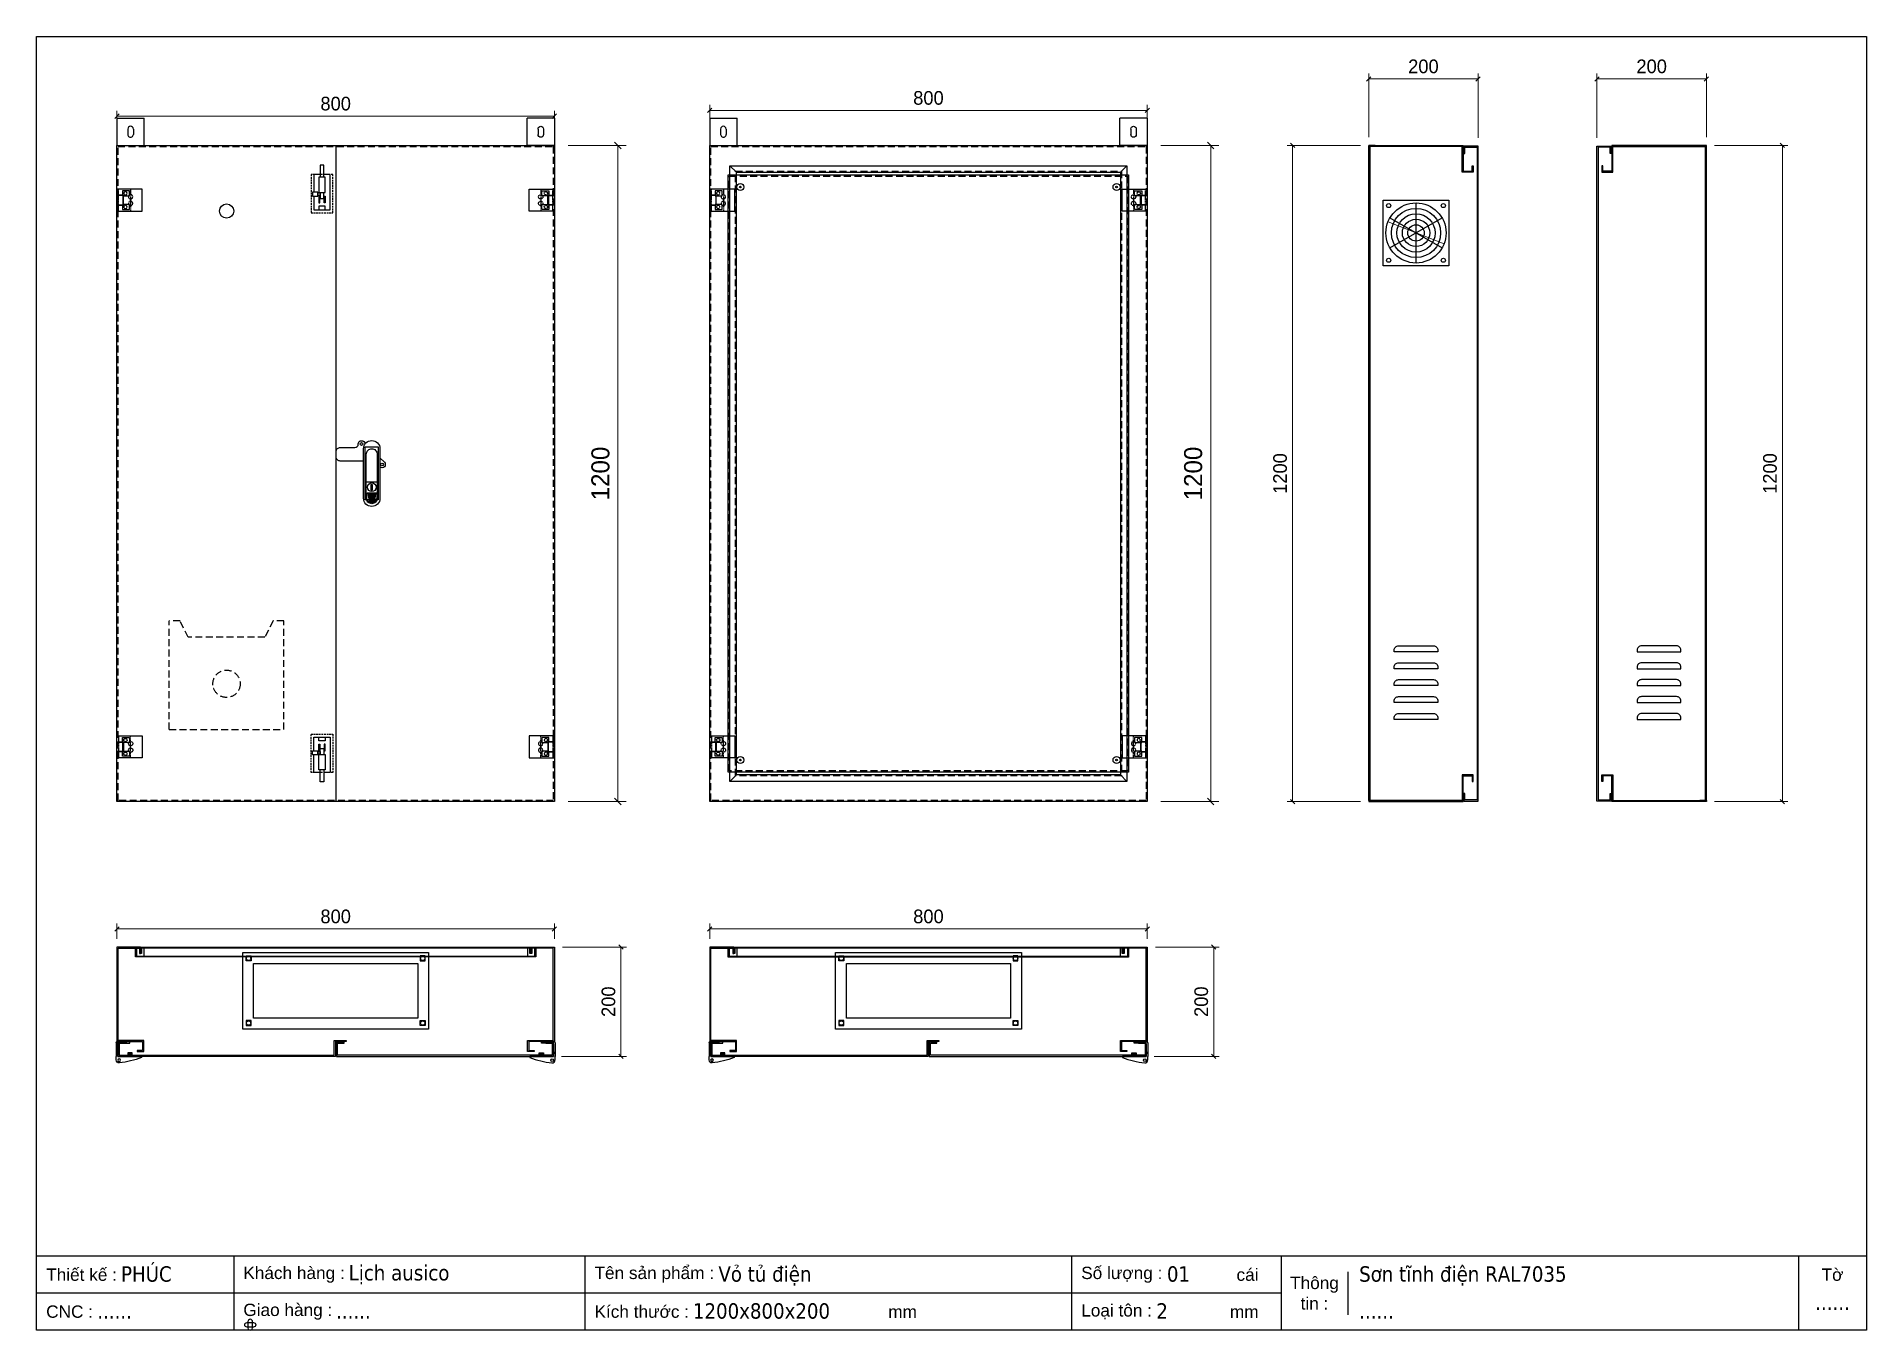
# Model space of a CAD drawing. Header units: millimetres. Extents: x 0 to 3346, y 0 to 2366.
import ezdxf
from ezdxf.enums import TextEntityAlignment as Align

# ---------------------------------------------------------------- set-up
doc = ezdxf.new("R2010")
doc.units = ezdxf.units.MM
doc.linetypes.add('HIDDEN2', pattern=[4.7625, 3.175, -1.5875])
doc.linetypes.add('HIDDENX2', pattern=[19.05, 12.7, -6.35])
doc.layers.add('CNC', color=7, linetype='Continuous')
doc.layers.add('DIM', color=253, linetype='Continuous')
doc.layers.add('Dimensions', color=7, linetype='Continuous', lineweight=20)
doc.styles.add('Arial', font='arial.ttf')
doc.styles.add('Tahoma (Input Text)', font='tahoma.ttf')
doc.dimstyles.new('Dim-25', dxfattribs={"dimtxt": 25, "dimasz": 8, "dimexe": 10, "dimexo": 15, "dimgap": 10, "dimtad": 1, "dimdec": 0, "dimtxsty": 'Standard', "dimblk": 'OBLIQUE', "dimcen": 10, "dimclrd": 5, "dimclre": 5, "dimclrt": 3, "dimazin": 3, "dimtfac": 1, "dimtdec": 0, "dimtmove": 0, "dimatfit": 3, "dimldrblk": 'OBLIQUE', "dimlwd": 9, "dimlwe": 9})
doc.dimstyles.new('Dim-33', dxfattribs={"dimtxt": 33, "dimasz": 12, "dimexe": 15, "dimexo": 25, "dimgap": 15, "dimtad": 1, "dimdec": 0, "dimtxsty": 'Standard', "dimblk": 'OBLIQUE', "dimcen": 10, "dimclrd": 5, "dimclre": 5, "dimclrt": 3, "dimazin": 3, "dimtfac": 1, "dimtdec": 0, "dimtmove": 0, "dimatfit": 3, "dimldrblk": 'OPEN30', "dimlwd": 9, "dimlwe": 9})

# ---------------------------------------------------------------- blocks, each defined once
blk = doc.blocks.new('HL044-1.3-C')
at = {"color": 1, "linetype": 'HIDDEN2', "ltscale": 0.5}
for p, q in [((-25, 40), (-25, 0)), ((-3, 0), (-3, 40))]:
    blk.add_line(p, q, dxfattribs=at)
at = {"color": 1}
for p, q in [((-12, 29), (0, 29)), ((-12, 11), (-12, 29)), ((0, 11), (-12, 11)), ((-11, 28.5), (0, 28.5)), ((-11, 28.5), (-11, 11.5)), ((0, 11.5), (-11, 11.5))]:
    blk.add_line(p, q, dxfattribs=at)
blk.add_lwpolyline([(-46, 40), (0, 40), (0, 0), (-46, 0)], close=True, dxfattribs=at)
at = {"color": 1, "linetype": 'HIDDEN2', "ltscale": 0.5}
for centre, radius in [((-15.5, 32.5), 3), ((-25, 26), 4), ((-25, 14), 4), ((-15.5, 7.5), 3)]:
    blk.add_circle(centre, radius, dxfattribs=at)
blk = doc.blocks.new('*D1')
at = {"color": 0, "linetype": 'ByBlock', "lineweight": -2}
for p, q in [((2153, 2160.8), (2141, 2172.8)), ((2141, 972.8), (2153, 960.8))]:
    blk.add_line(p, q, dxfattribs=at)
at = {"layer": 'Defpoints', "color": 0, "transparency": 16777216}
for p in [(2030.9, 2166.8), (2030.9, 966.8), (2147, 966.8)]:
    blk.add_point(p, dxfattribs=at)
at = {"layer": 'DIM', "color": 5, "lineweight": 9, "transparency": 16777216}
for p, q in [((2055.9, 2166.8), (2162, 2166.8)), ((2147, 2166.8), (2147, 966.8)), ((2055.9, 966.8), (2162, 966.8))]:
    blk.add_line(p, q, dxfattribs=at)
at = {"layer": 'DIM', "color": 3, "transparency": 16777216, "insert": (2115.1, 1566.8), "char_height": 33, "attachment_point": 5, "rotation": 90}
blk.add_mtext('1200', dxfattribs=at)
blk = doc.blocks.new('_Oblique')
at = {"color": 0, "linetype": 'ByBlock', "lineweight": -2}
blk.add_line((-0.5, -0.5), (0.5, 0.5), dxfattribs=at)
blk = doc.blocks.new('_Open30')
at = {"color": 0, "linetype": 'ByBlock', "lineweight": -2}
for p, q in [((-1, 0.27), (0, 0)), ((0, 0), (-1, -0.27)), ((0, 0), (-1, 0))]:
    blk.add_line(p, q, dxfattribs=at)
blk = doc.blocks.new('*D2')
at = {"color": 0, "linetype": 'ByBlock', "lineweight": -2}
for p, q in [((1069, 2160.8), (1057, 2172.8)), ((1057, 972.8), (1069, 960.8))]:
    blk.add_line(p, q, dxfattribs=at)
at = {"layer": 'Defpoints', "color": 0, "transparency": 16777216}
for p in [(946.9, 2166.8), (946.9, 966.8), (1063, 966.8)]:
    blk.add_point(p, dxfattribs=at)
at = {"layer": 'DIM', "color": 5, "lineweight": 9, "transparency": 16777216}
for p, q in [((971.9, 2166.8), (1078, 2166.8)), ((1063, 2166.8), (1063, 966.8)), ((971.9, 966.8), (1078, 966.8))]:
    blk.add_line(p, q, dxfattribs=at)
at = {"layer": 'DIM', "color": 3, "transparency": 16777216, "insert": (1031.2, 1566.8), "char_height": 33, "attachment_point": 5, "rotation": 90}
blk.add_mtext('1200', dxfattribs=at)
blk = doc.blocks.new('AB301-2-1')
at = {"linetype": 'Continuous'}
h = blk.add_hatch(dxfattribs=at)
h.set_pattern_fill('ACAD_ISO09W100', color=1, scale=0.2)
h.set_pattern_definition([(0, (-368.0181, 398.3814), (0, 1), [4.8, -0.6, 1.2, -0.6, 1.2, -0.6])])
h.paths.add_polyline_path([(-4.1, -88.5, 0.118404), (0, -89.5, 0.118404), (4.1, -88.5), (7, -72), (-7, -72)])
at = {"color": 1, "linetype": 'Continuous'}
for p, q in [((-10, -50.5), (10, -50.5)), ((-7, -72), (7, -72)), ((-7, -72), (-4.1, -88.5)), ((7, -72), (4.1, -88.5))]:
    blk.add_line(p, q, dxfattribs=at)
for points in [[(-15, -12.5), (-57.5, -12.5, -0.414214), (-65, -5), (-65, 5, -0.414214), (-57.5, 12.5), (-30.7, 12.5, 0.414214), (-24.7, 18.5), (-24.7, 18.7)], [(-24.7, 18.7, -0.198912), (-23, 23), (-23, 23, -0.414214), (-14.5, 23), (-11.3, 19.8)], [(15, -6.5), (23, -14.5, -0.414214), (23, -23), (23, -23, -0.381561), (15, -23.4, -0.381561)]]:
    blk.add_lwpolyline(points, format="xyb", dxfattribs=at)
for points in [[(0, 25), (0, 25, -0.414214), (15, 10), (15, -80.5, -0.414214), (0, -95.5), (0, -95.5, -0.414214), (-15, -80.5), (-15, 10, -0.414214)], [(0, 10, -0.414214), (10, 0), (10, -80.5, -0.414214), (0, -90.5, -0.414214), (-10, -80.5), (-10, 0, -0.414214)], [(9, -72.5), (9, -80.5, -0.414214), (0, -89.5, -0.414214), (-9, -80.5), (-9, -72.5, -0.414214), (-7, -70.5), (7, -70.5, -0.414214)]]:
    blk.add_lwpolyline(points, format="xyb", close=True, dxfattribs=at)
at = {"color": 2, "linetype": 'Continuous'}
blk.add_lwpolyline([(-12, 13.3), (12, 13.3), (12, -83.7), (-12, -83.7)], close=True, dxfattribs=at)
at = {"color": 1, "linetype": 'Continuous'}
blk.add_lwpolyline([(-1, -55.5), (1, -55.5), (1, -65.5), (-1, -65.5)], close=True, dxfattribs=at)
for centre, radius in [((-18.7, 18.7), 2.5), ((18.7, -18.7), 2.5), ((0, -60.5), 8)]:
    blk.add_circle(centre, radius, dxfattribs=at)
blk = doc.blocks.new('A$C18BE6784')
at = {"color": 7, "linetype": 'HIDDENX2'}
for p, q in [((0, 0), (0, 198.5)), ((20, 198.5), (0, 198.5)), ((35, 168.5), (20, 198.5)), ((175, 168.5), (35, 168.5)), ((190, 198.5), (175, 168.5)), ((210, 198.5), (190, 198.5)), ((210, 0), (210, 198.5)), ((0, 0), (210, 0))]:
    blk.add_line(p, q, dxfattribs=at)
blk.add_circle((105, 83.5), 25, dxfattribs=at)
blk = doc.blocks.new('khungtenAsean2')
at = {"color": 7}
for p, q in [((2970, -1980), (0, -1980)), ((320, -1980), (320, -2100)), ((890, -1980), (890, -2100)), ((1680, -1980), (1680, -2100)), ((2020, -1980), (2020, -2100)), ((2860, -1980), (2860, -2100)), ((2128.3, -2005), (2128.3, -2075)), ((2020, -2040), (0, -2040))]:
    blk.add_line(p, q, dxfattribs=at)
blk.add_lwpolyline([(0, 0), (2970, 0), (2970, -2100), (0, -2100)], close=True, dxfattribs=at)
at = {"color": 2, "char_height": 20, "style": 'Arial'}
for s, insert, width, attachment_point in [('  Thiết kế :', (0, -2010), 917.634, 4), ('  Khách hàng :', (320, -2010), 917.634, 4), ('  Tên sản phẩm :', (890, -2010), 917.634, 4), ('  Số lượng :', (1680, -2010), 917.634, 4), ('cái', (1947.6, -2010), 917.634, 4), ('Thông\\Ptin :', (2074.2, -2040), 108.311, 5), ('Tờ', (2915, -2010), 110, 5), ('  CNC :', (0, -2070), 917.634, 4), ('  Giao hàng :', (320, -2070), 917.634, 4), ('  Kích thước :', (890, -2070), 917.634, 4), ('mm', (1382.3, -2070), 917.634, 4), ('  Loại tôn :', (1680, -2070), 917.634, 4), ('mm', (1936.9, -2070), 917.634, 4)]:
    blk.add_mtext(s, dxfattribs=dict(at, insert=insert, width=width, attachment_point=attachment_point))
at = {"color": 1, "style": 'Tahoma (Input Text)', "flags": 8}
for tag, p in [('#01', (137.1, -2021.3)), ('#03', (506.6, -2019.3)), ('#05', (1106.6, -2021.3)), ('#07', (1834.7, -2021.3)), ('#09', (2146.7, -2021.3)), ('#02', (98.5, -2081.3)), ('#04', (486.1, -2081.3)), ('#06', (1065.3, -2081.3)), ('#08', (1817.4, -2081.3)), ('#10', (2146.7, -2081.3))]:
    blk.add_attdef(tag, p, '', height=25, dxfattribs=at)
blk.add_attdef('#11', text='', height=25, dxfattribs=at).set_placement((2915, -2067.3), align=Align.CENTER)
blk = doc.blocks.new('*D3')
at = {"color": 0, "linetype": 'ByBlock', "lineweight": -2}
for p, q in [((150.9, 2224.4), (142.9, 2216.4)), ((942.9, 2216.4), (950.9, 2224.4))]:
    blk.add_line(p, q, dxfattribs=at)
at = {"layer": 'Defpoints', "color": 0, "transparency": 16777216}
for p in [(946.9, 2220.4), (146.9, 2166.8), (946.9, 2166.8)]:
    blk.add_point(p, dxfattribs=at)
at = {"layer": 'DIM', "color": 5, "lineweight": 9, "transparency": 16777216}
for p, q in [((146.9, 2181.8), (146.9, 2230.4)), ((146.9, 2220.4), (946.9, 2220.4)), ((946.9, 2181.8), (946.9, 2230.4))]:
    blk.add_line(p, q, dxfattribs=at)
at = {"layer": 'DIM', "color": 3, "transparency": 16777216, "insert": (546.9, 2243.2), "char_height": 25, "attachment_point": 5}
blk.add_mtext('800', dxfattribs=at)
blk = doc.blocks.new('*D4')
at = {"color": 0, "linetype": 'ByBlock', "lineweight": -2}
for p, q in [((1234.9, 2234.9), (1226.9, 2226.9)), ((2026.9, 2226.9), (2034.9, 2234.9))]:
    blk.add_line(p, q, dxfattribs=at)
at = {"layer": 'Defpoints', "color": 0, "transparency": 16777216}
for p in [(2030.9, 2230.9), (1230.9, 2166.8), (2030.9, 2166.8)]:
    blk.add_point(p, dxfattribs=at)
at = {"layer": 'DIM', "color": 5, "lineweight": 9, "transparency": 16777216}
for p, q in [((1230.9, 2181.8), (1230.9, 2240.9)), ((1230.9, 2230.9), (2030.9, 2230.9)), ((2030.9, 2181.8), (2030.9, 2240.9))]:
    blk.add_line(p, q, dxfattribs=at)
at = {"layer": 'DIM', "color": 3, "transparency": 16777216, "insert": (1630.9, 2253.6), "char_height": 25, "attachment_point": 5}
blk.add_mtext('800', dxfattribs=at)
blk = doc.blocks.new('Chot canh')
at = {"color": 1}
for points in [[(11.5, 60), (11.5, 82), (18.5, 82), (18.5, 60)], [(30, 25.5), (30, 0), (0, 0), (0, 65), (11.5, 65)], [(18.5, 65), (30, 65), (30, 32.5)], [(18.5, 32), (18.5, 21), (11.5, 21), (11.5, 32)]]:
    blk.add_lwpolyline(points, dxfattribs=at)
for points in [[(9, 60), (21, 60), (21, 32), (9, 32)], [(11, 25), (9, 25), (9, 13), (11, 13)], [(9, 7), (21, 7), (21, 0), (9, 0)], [(18.5, 31.5), (22.5, 31.5), (22.5, 26.5), (18.5, 26.5)], [(19, 25), (21, 25), (21, 13), (19, 13)], [(22.5, 32.5), (32.5, 32.5), (32.5, 25.5), (22.5, 25.5)]]:
    blk.add_lwpolyline(points, close=True, dxfattribs=at)
blk = doc.blocks.new('HL044-1.3-B')
h = blk.add_hatch()
h.set_pattern_fill('ANSI31', color=1, scale=0.3, style=0)
h.set_pattern_definition([(45, (-80982.31925, -42991.2648), (-0.673519209, 0.673519209), [])])
h.paths.add_polyline_path([(-15.5, 27), (-15.5, 24), (-9.5, 24), (-9.5, 27)])
at = {"color": 1}
for p, q in [((0, 0), (-43, 0)), ((-43, 0), (-43, -2)), ((-25, 6.5), (-25, 0)), ((-25, 6.5), (-19, 5.9)), ((-25, 5.5), (-19, 4.9)), ((-25, 4.5), (-19, 3.9)), ((-25, 3.5), (-19, 2.9)), ((-25, 2.5), (-19, 1.9)), ((-25, 1.5), (-19, 0.9)), ((-25, 0.5), (-19.7, 0)), ((-22, 24), (-22, 27)), ((-22, 27), (1, 27)), ((-1, 24), (-22, 24)), ((-19, 6.5), (-19, 0)), ((-15.5, 24), (-15.5, 27)), ((-9.5, 24), (-9.5, 27)), ((0, 23), (0, 0)), ((0, 7.5), (3, 7.5)), ((0, 6), (3, 6)), ((3, 25), (3, 0)), ((3, -6.5), (3, 0))]:
    blk.add_line(p, q, dxfattribs=at)
blk.add_lwpolyline([(-26, 6.5), (-18, 6.5), (-18, 0), (-26, 0)], close=True, dxfattribs=at)
blk.add_circle((-2.3, -7), 2.55, dxfattribs=at)
for centre, radius, start, end in [((-1, 23), 1, 0, 90), ((1, 25), 2, 0, 90), ((15.4, 147.7), 160.7, 248.6705, 263.5901), ((-2.5, -6.5), 5.5, 270, 0)]:
    blk.add_arc(centre, radius, start, end, dxfattribs=at)
blk = doc.blocks.new('*D5')
at = {"color": 0, "linetype": 'ByBlock', "lineweight": -2}
for p, q in [((1234.9, 737.8), (1226.9, 729.8)), ((2026.9, 729.8), (2034.9, 737.8))]:
    blk.add_line(p, q, dxfattribs=at)
at = {"layer": 'Defpoints', "color": 0, "transparency": 16777216}
for p in [(2030.9, 733.8), (1230.9, 700.8), (2030.9, 700.8)]:
    blk.add_point(p, dxfattribs=at)
at = {"layer": 'DIM', "color": 5, "lineweight": 9, "transparency": 16777216}
for p, q in [((1230.9, 715.8), (1230.9, 743.8)), ((2030.9, 715.8), (2030.9, 743.8)), ((1230.9, 733.8), (2030.9, 733.8))]:
    blk.add_line(p, q, dxfattribs=at)
at = {"layer": 'DIM', "color": 3, "transparency": 16777216, "insert": (1630.9, 756.6), "char_height": 25, "attachment_point": 5}
blk.add_mtext('800', dxfattribs=at)
blk = doc.blocks.new('*D6')
at = {"color": 0, "linetype": 'ByBlock', "lineweight": -2}
for p, q in [((2156.6, 696.8), (2148.6, 704.8)), ((2148.6, 504.8), (2156.6, 496.8))]:
    blk.add_line(p, q, dxfattribs=at)
at = {"layer": 'Defpoints', "color": 0, "ltscale": 3, "transparency": 16777216}
for p in [(2030.9, 700.8), (2028.9, 500.8), (2152.6, 500.8)]:
    blk.add_point(p, dxfattribs=at)
at = {"layer": 'DIM', "color": 5, "lineweight": 9, "ltscale": 3, "transparency": 16777216}
for p, q in [((2045.9, 700.8), (2162.6, 700.8)), ((2152.6, 700.8), (2152.6, 500.8)), ((2043.9, 500.8), (2162.6, 500.8))]:
    blk.add_line(p, q, dxfattribs=at)
at = {"layer": 'DIM', "color": 3, "ltscale": 3, "transparency": 16777216, "insert": (2129.8, 600.8), "char_height": 25, "attachment_point": 5, "rotation": 90}
blk.add_mtext('200', dxfattribs=at)
blk = doc.blocks.new('*D7')
at = {"color": 0, "linetype": 'ByBlock', "lineweight": -2}
for p, q in [((150.9, 737.8), (142.9, 729.8)), ((942.9, 729.8), (950.9, 737.8))]:
    blk.add_line(p, q, dxfattribs=at)
at = {"layer": 'Defpoints', "color": 0, "transparency": 16777216}
for p in [(946.9, 733.8), (146.9, 700.8), (946.9, 700.8)]:
    blk.add_point(p, dxfattribs=at)
at = {"layer": 'DIM', "color": 5, "lineweight": 9, "transparency": 16777216}
for p, q in [((146.9, 715.8), (146.9, 743.8)), ((946.9, 715.8), (946.9, 743.8)), ((146.9, 733.8), (946.9, 733.8))]:
    blk.add_line(p, q, dxfattribs=at)
at = {"layer": 'DIM', "color": 3, "transparency": 16777216, "insert": (546.9, 756.6), "char_height": 25, "attachment_point": 5}
blk.add_mtext('800', dxfattribs=at)
blk = doc.blocks.new('*D8')
at = {"color": 0, "linetype": 'ByBlock', "lineweight": -2}
for p, q in [((1072.6, 696.8), (1064.6, 704.8)), ((1064.6, 504.8), (1072.6, 496.8))]:
    blk.add_line(p, q, dxfattribs=at)
at = {"layer": 'Defpoints', "color": 0, "ltscale": 3, "transparency": 16777216}
for p in [(946.9, 700.8), (945, 500.8), (1068.6, 500.8)]:
    blk.add_point(p, dxfattribs=at)
at = {"layer": 'DIM', "color": 5, "lineweight": 9, "ltscale": 3, "transparency": 16777216}
for p, q in [((961.9, 700.8), (1078.6, 700.8)), ((1068.6, 700.8), (1068.6, 500.8)), ((960, 500.8), (1078.6, 500.8))]:
    blk.add_line(p, q, dxfattribs=at)
at = {"layer": 'DIM', "color": 3, "ltscale": 3, "transparency": 16777216, "insert": (1045.8, 600.8), "char_height": 25, "attachment_point": 5, "rotation": 90}
blk.add_mtext('200', dxfattribs=at)
blk = doc.blocks.new('*D9')
at = {"color": 0, "linetype": 'ByBlock', "lineweight": -2}
for p, q in [((2300.8, 2162.8), (2292.8, 2170.8)), ((2292.8, 970.8), (2300.8, 962.8))]:
    blk.add_line(p, q, dxfattribs=at)
at = {"layer": 'Defpoints', "color": 0, "transparency": 16777216}
for p in [(2296.8, 2166.8), (2436, 2166.8), (2436, 966.8)]:
    blk.add_point(p, dxfattribs=at)
at = {"layer": 'DIM', "color": 5, "lineweight": 9, "transparency": 16777216}
for p, q in [((2421, 2166.8), (2286.8, 2166.8)), ((2296.8, 966.8), (2296.8, 2166.8)), ((2421, 966.8), (2286.8, 966.8))]:
    blk.add_line(p, q, dxfattribs=at)
at = {"layer": 'DIM', "color": 3, "transparency": 16777216, "insert": (2274, 1566.8), "char_height": 25, "attachment_point": 5, "rotation": 90}
blk.add_mtext('1200', dxfattribs=at)
blk = doc.blocks.new('*D10')
at = {"color": 0, "linetype": 'ByBlock', "lineweight": -2}
for p, q in [((2440, 2292.5), (2432, 2284.5)), ((2632, 2284.5), (2640, 2292.5))]:
    blk.add_line(p, q, dxfattribs=at)
at = {"layer": 'Defpoints', "color": 0, "ltscale": 3, "transparency": 16777216}
for p in [(2636, 2288.5), (2436, 2166.8), (2636, 2165.8)]:
    blk.add_point(p, dxfattribs=at)
at = {"layer": 'DIM', "color": 5, "lineweight": 9, "ltscale": 3, "transparency": 16777216}
for p, q in [((2436, 2181.8), (2436, 2298.5)), ((2436, 2288.5), (2636, 2288.5)), ((2636, 2180.8), (2636, 2298.5))]:
    blk.add_line(p, q, dxfattribs=at)
at = {"layer": 'DIM', "color": 3, "ltscale": 3, "transparency": 16777216, "insert": (2536, 2311.3), "char_height": 25, "attachment_point": 5}
blk.add_mtext('200', dxfattribs=at)
blk = doc.blocks.new('*D11')
at = {"color": 0, "linetype": 'ByBlock', "lineweight": -2}
for p, q in [((3196.6, 2162.8), (3188.6, 2170.8)), ((3188.6, 970.8), (3196.6, 962.8))]:
    blk.add_line(p, q, dxfattribs=at)
at = {"layer": 'Defpoints', "color": 0, "transparency": 16777216}
for p in [(3053.4, 2166.8), (3192.6, 2166.8), (3053.4, 966.8)]:
    blk.add_point(p, dxfattribs=at)
at = {"layer": 'DIM', "color": 5, "lineweight": 9, "transparency": 16777216}
for p, q in [((3068.4, 2166.8), (3202.6, 2166.8)), ((3192.6, 966.8), (3192.6, 2166.8)), ((3068.4, 966.8), (3202.6, 966.8))]:
    blk.add_line(p, q, dxfattribs=at)
at = {"layer": 'DIM', "color": 3, "transparency": 16777216, "insert": (3169.8, 1566.8), "char_height": 25, "attachment_point": 5, "rotation": 90}
blk.add_mtext('1200', dxfattribs=at)
blk = doc.blocks.new('*D12')
at = {"color": 0, "linetype": 'ByBlock', "lineweight": -2}
for p, q in [((2857.4, 2292.5), (2849.4, 2284.5)), ((3049.4, 2284.5), (3057.4, 2292.5))]:
    blk.add_line(p, q, dxfattribs=at)
at = {"layer": 'Defpoints', "color": 0, "ltscale": 3, "transparency": 16777216}
for p in [(2853.4, 2288.5), (2853.4, 2165.8), (3053.4, 2166.8)]:
    blk.add_point(p, dxfattribs=at)
at = {"layer": 'DIM', "color": 5, "lineweight": 9, "ltscale": 3, "transparency": 16777216}
for p, q in [((2853.4, 2180.8), (2853.4, 2298.5)), ((3053.4, 2288.5), (2853.4, 2288.5)), ((3053.4, 2181.8), (3053.4, 2298.5))]:
    blk.add_line(p, q, dxfattribs=at)
at = {"layer": 'DIM', "color": 3, "ltscale": 3, "transparency": 16777216, "insert": (2953.4, 2311.3), "char_height": 25, "attachment_point": 5}
blk.add_mtext('200', dxfattribs=at)
blk = doc.blocks.new('Tai treo 2')
at = {"color": 8}
blk.add_line((0, 0), (0, 50), dxfattribs=at)
at = {"color": 2}
for p, q in [((20, 30), (30, 30)), ((20, 20), (30, 20))]:
    blk.add_line(p, q, dxfattribs=at)
at = {"color": 8}
blk.add_lwpolyline([(0, 0), (50, 0), (50, 50), (0, 50)], dxfattribs=at)
at = {"color": 2}
for centre, start, end in [((20, 25), 90, 270), ((30, 25), 270, 90)]:
    blk.add_arc(centre, 5, start, end, dxfattribs=at)
blk = doc.blocks.new('ovan8.5x20')
at = {"layer": 'CNC', "color": 2, "lineweight": -3}
for p, q in [((5.7, 4.2), (-5.8, 4.2)), ((-5.8, -4.2), (5.7, -4.2))]:
    blk.add_line(p, q, dxfattribs=at)
for centre, start, end in [((-5.8, 0), 90, 270), ((5.7, 0), 270, 90)]:
    blk.add_arc(centre, 4.25, start, end, dxfattribs=at)

msp = doc.modelspace()

# ---------------------------------------------------------------- linework, layer by layer
at = {"color": 7}
for p, q in [((546.9, 2166.8), (546.9, 966.8)), ((1267.9, 2129.8), (1279.9, 2117.8)), ((1993.9, 2129.8), (1981.9, 2117.8)), ((1267.9, 1003.8), (1279.9, 1015.8)), ((1993.9, 1003.8), (1981.9, 1015.8))]:
    msp.add_line(p, q, dxfattribs=at)
at = {"color": 0}
for p, q in [((2522.5, 1951.8), (2522.5, 2061.8)), ((2474.9, 1979.3), (2570.1, 2034.3)), ((2474.9, 2034.3), (2570.1, 1979.3))]:
    msp.add_line(p, q, dxfattribs=at)
at = {"color": 2, "ltscale": 3}
for p, q in [((196.4, 699.3), (196.4, 684.3)), ((897.4, 699.3), (897.4, 684.3)), ((1280.4, 699.3), (1280.4, 684.3)), ((1981.4, 699.3), (1981.4, 684.3))]:
    msp.add_line(p, q, dxfattribs=at)
at = {"color": 7}
for points in [[(146.9, 2166.8), (946.9, 2166.8), (946.9, 966.8), (146.9, 966.8)], [(1230.9, 2166.8), (2030.9, 2166.8), (2030.9, 966.8), (1230.9, 966.8)], [(2612, 2151.8), (2612, 2163.8), (2634, 2163.8), (2634, 969.8), (2612, 969.8), (2612, 981.8), (2610, 981.8), (2610, 967.8), (2636, 967.8), (2636, 2165.8), (2610, 2165.8), (2610, 2151.8)], [(2877.4, 2151.8), (2877.4, 2163.8), (2855.4, 2163.8), (2855.4, 969.8), (2877.4, 969.8), (2877.4, 981.8), (2879.4, 981.8), (2879.4, 967.8), (2853.4, 967.8), (2853.4, 2165.8), (2879.4, 2165.8), (2879.4, 2151.8)], [(1267.9, 2129.8), (1993.9, 2129.8), (1993.9, 1003.8), (1267.9, 1003.8)], [(1279.9, 2117.8), (1981.9, 2117.8), (1981.9, 1015.8), (1279.9, 1015.8)], [(183.9, 509.8), (195.9, 509.8), (195.9, 529.8), (148.9, 529.8), (148.9, 698.8), (187.9, 698.8), (187.9, 688.8), (189.9, 688.8), (189.9, 700.8), (146.9, 700.8), (146.9, 527.8), (193.9, 527.8), (193.9, 511.8), (183.9, 511.8)], [(901.9, 688.8), (901.9, 698.8), (191.9, 698.8), (191.9, 688.8), (189.9, 688.8), (189.9, 700.8), (903.9, 700.8), (903.9, 688.8)], [(909.9, 509.8), (897.9, 509.8), (897.9, 529.8), (944.9, 529.8), (944.9, 698.8), (905.9, 698.8), (905.9, 688.8), (903.9, 688.8), (903.9, 700.8), (946.9, 700.8), (946.9, 527.8), (899.9, 527.8), (899.9, 511.8), (909.9, 511.8)], [(1267.9, 509.8), (1279.9, 509.8), (1279.9, 529.8), (1232.9, 529.8), (1232.9, 698.8), (1272.9, 698.8), (1272.9, 688.8), (1274.9, 688.8), (1274.9, 700.8), (1230.9, 700.8), (1230.9, 527.8), (1277.9, 527.8), (1277.9, 511.8), (1267.9, 511.8)], [(1984.9, 688.8), (1984.9, 698.8), (1276.9, 698.8), (1276.9, 688.8), (1274.9, 688.8), (1274.9, 700.8), (1986.9, 700.8), (1986.9, 688.8)], [(1993.9, 509.8), (1981.9, 509.8), (1981.9, 529.8), (2028.9, 529.8), (2028.9, 698.8), (1988.9, 698.8), (1988.9, 688.8), (1986.9, 688.8), (1986.9, 700.8), (2030.9, 700.8), (2030.9, 527.8), (1983.9, 527.8), (1983.9, 511.8), (1993.9, 511.8)], [(162.8, 524.8), (150.8, 524.8), (150.8, 502.8), (544.4, 502.8), (544.4, 529.8), (565.9, 529.8), (565.9, 527.8), (546.4, 527.8), (546.4, 500.8), (148.8, 500.8), (148.8, 526.8), (162.8, 526.8)], [(931, 524.8), (943, 524.8), (943, 502.8), (550.4, 502.8), (550.4, 524.8), (562.4, 524.8), (562.4, 526.8), (548.4, 526.8), (548.4, 500.8), (945, 500.8), (945, 526.8), (931, 526.8)], [(1246.8, 524.8), (1234.8, 524.8), (1234.8, 502.8), (1628.4, 502.8), (1628.4, 529.8), (1649.9, 529.8), (1649.9, 527.8), (1630.4, 527.8), (1630.4, 500.8), (1232.8, 500.8), (1232.8, 526.8), (1246.8, 526.8)], [(2014.9, 524.8), (2026.9, 524.8), (2026.9, 502.8), (1634.4, 502.8), (1634.4, 524.8), (1646.4, 524.8), (1646.4, 526.8), (1632.4, 526.8), (1632.4, 500.8), (2028.9, 500.8), (2028.9, 526.8), (2014.9, 526.8)]]:
    msp.add_lwpolyline(points, close=True, dxfattribs=at)
at = {"color": 7, "linetype": 'HIDDENX2'}
for points in [[(148.9, 2164.8), (944.9, 2164.8), (944.9, 968.8), (148.9, 968.8)], [(1232.9, 2164.8), (2028.9, 2164.8), (2028.9, 968.8), (1232.9, 968.8)], [(1277.9, 2119.8), (1983.9, 2119.8), (1983.9, 1013.8), (1277.9, 1013.8)]]:
    msp.add_lwpolyline(points, close=True, dxfattribs=at)
at = {"color": 7}
for points in [[(2438, 2166.8), (2448, 2166.8), (2448, 2166.8), (2436, 2166.8), (2436, 2166.8), (2609, 2166.8), (2609, 2119.8), (2625, 2119.8), (2625, 2129.8), (2627, 2129.8), (2627, 2117.8), (2607, 2117.8), (2607, 2164.8), (2438, 2164.8)], [(2436, 968.8), (2436, 2166.8), (2448, 2166.8)], [(2448, 2164.8), (2438, 2164.8), (2438, 968.8), (2448, 968.8), (2448, 968.8), (2438, 968.8)], [(3051.4, 2166.8), (3041.4, 2166.8), (3041.4, 2166.8), (3053.4, 2166.8), (3053.4, 2166.8), (2880.4, 2166.8), (2880.4, 2119.8), (2864.4, 2119.8), (2864.4, 2129.8), (2862.4, 2129.8), (2862.4, 2117.8), (2882.4, 2117.8), (2882.4, 2164.8), (3051.4, 2164.8)], [(3053.4, 968.8), (3053.4, 2166.8), (3041.4, 2166.8)], [(3041.4, 2164.8), (3051.4, 2164.8), (3051.4, 968.8), (3041.4, 968.8), (3041.4, 968.8), (3051.4, 968.8)], [(2436, 968.8), (2436, 966.8), (2609, 966.8), (2609, 1013.8), (2625, 1013.8), (2625, 1003.8), (2627, 1003.8), (2627, 1015.8), (2607, 1015.8), (2607, 968.8), (2438, 968.8)], [(3053.4, 968.8), (3053.4, 966.8), (2880.4, 966.8), (2880.4, 1013.8), (2864.4, 1013.8), (2864.4, 1003.8), (2862.4, 1003.8), (2862.4, 1015.8), (2882.4, 1015.8), (2882.4, 968.8), (3051.4, 968.8)], [(2448, 968.8), (2438, 968.8)], [(2438, 966.8), (2448, 966.8)], [(3041.4, 968.8), (3051.4, 968.8)], [(3051.4, 966.8), (3041.4, 966.8)]]:
    msp.add_lwpolyline(points, dxfattribs=at)
at = {"color": 7, "linetype": 'HIDDEN2'}
for points in [[(501.9, 2043.8), (541.9, 2043.8), (541.9, 2113.8), (501.9, 2113.8)], [(501.9, 1089.8), (541.9, 1089.8), (541.9, 1019.8), (501.9, 1019.8)]]:
    msp.add_lwpolyline(points, close=True, dxfattribs=at)
at = {"color": 1}
msp.add_lwpolyline([(1264.9, 2112.8), (1996.9, 2112.8), (1996.9, 1020.8), (1264.9, 1020.8)], close=True, dxfattribs=at)
at = {"color": 1, "linetype": 'HIDDENX2'}
msp.add_lwpolyline([(1266.9, 2110.8), (1994.9, 2110.8), (1994.9, 1022.8), (1266.9, 1022.8)], close=True, dxfattribs=at)
at = {"color": 2}
for points in [[(169.9, 2083.8), (156.9, 2083.8), (156.9, 2074.8), (169.9, 2074.8)], [(923.9, 2083.8), (936.9, 2083.8), (936.9, 2074.8), (923.9, 2074.8)], [(1253.9, 2083.8), (1240.9, 2083.8), (1240.9, 2074.8), (1253.9, 2074.8)], [(2007.9, 2083.8), (2020.9, 2083.8), (2020.9, 2074.8), (2007.9, 2074.8)], [(169.9, 2058.8), (156.9, 2058.8), (156.9, 2049.8), (169.9, 2049.8)], [(923.9, 2058.8), (936.9, 2058.8), (936.9, 2049.8), (923.9, 2049.8)], [(1253.9, 2058.8), (1240.9, 2058.8), (1240.9, 2049.8), (1253.9, 2049.8)], [(2007.9, 2058.8), (2020.9, 2058.8), (2020.9, 2049.8), (2007.9, 2049.8)], [(169.9, 1074.8), (156.9, 1074.8), (156.9, 1083.8), (169.9, 1083.8)], [(923.9, 1074.8), (936.9, 1074.8), (936.9, 1083.8), (923.9, 1083.8)], [(1253.9, 1074.8), (1240.9, 1074.8), (1240.9, 1083.8), (1253.9, 1083.8)], [(2007.9, 1074.8), (2020.9, 1074.8), (2020.9, 1083.8), (2007.9, 1083.8)], [(169.9, 1049.8), (156.9, 1049.8), (156.9, 1058.8), (169.9, 1058.8)], [(923.9, 1049.8), (936.9, 1049.8), (936.9, 1058.8), (923.9, 1058.8)], [(1253.9, 1049.8), (1240.9, 1049.8), (1240.9, 1058.8), (1253.9, 1058.8)], [(2007.9, 1049.8), (2020.9, 1049.8), (2020.9, 1058.8), (2007.9, 1058.8)], [(392.1, 675.6), (383.1, 675.6), (383.1, 684.6), (392.1, 684.6)], [(701.6, 675.6), (710.6, 675.6), (710.6, 684.6), (701.6, 684.6)], [(1476.1, 675.6), (1467.1, 675.6), (1467.1, 684.6), (1476.1, 684.6)], [(1785.6, 675.6), (1794.6, 675.6), (1794.6, 684.6), (1785.6, 684.6)], [(392.1, 566.1), (383.1, 566.1), (383.1, 557.1), (392.1, 557.1)], [(701.6, 566.1), (710.6, 566.1), (710.6, 557.1), (701.6, 557.1)], [(1476.1, 566.1), (1467.1, 566.1), (1467.1, 557.1), (1476.1, 557.1)], [(1785.6, 566.1), (1794.6, 566.1), (1794.6, 557.1), (1785.6, 557.1)]]:
    msp.add_lwpolyline(points, close=True, dxfattribs=at)
at = {"color": 0}
msp.add_lwpolyline([(2582.5, 1946.8), (2462.5, 1946.8), (2462.5, 2066.8), (2582.5, 2066.8)], close=True, dxfattribs=at)
at = {"color": 2}
for points in [[(2490.5, 1251.8), (2554.5, 1251.8, -0.414214), (2562.5, 1243.8), (2562.5, 1240.8), (2482.5, 1240.8), (2482.5, 1243.8, -0.414214)], [(2998.9, 1251.8), (2934.9, 1251.8, 0.414214), (2926.9, 1243.8), (2926.9, 1240.8), (3006.9, 1240.8), (3006.9, 1243.8, 0.414214)], [(2490.5, 1220.8), (2554.5, 1220.8, -0.414214), (2562.5, 1212.8), (2562.5, 1209.8), (2482.5, 1209.8), (2482.5, 1212.8, -0.414214)], [(2998.9, 1220.8), (2934.9, 1220.8, 0.414214), (2926.9, 1212.8), (2926.9, 1209.8), (3006.9, 1209.8), (3006.9, 1212.8, 0.414214)], [(2490.5, 1189.8), (2554.5, 1189.8, -0.414214), (2562.5, 1181.8), (2562.5, 1178.8), (2482.5, 1178.8), (2482.5, 1181.8, -0.414214)], [(2998.9, 1189.8), (2934.9, 1189.8, 0.414214), (2926.9, 1181.8), (2926.9, 1178.8), (3006.9, 1178.8), (3006.9, 1181.8, 0.414214)], [(2490.5, 1158.8), (2554.5, 1158.8, -0.414214), (2562.5, 1150.8), (2562.5, 1147.8), (2482.5, 1147.8), (2482.5, 1150.8, -0.414214)], [(2998.9, 1158.8), (2934.9, 1158.8, 0.414214), (2926.9, 1150.8), (2926.9, 1147.8), (3006.9, 1147.8), (3006.9, 1150.8, 0.414214)], [(2490.5, 1127.8), (2554.5, 1127.8, -0.414214), (2562.5, 1119.8), (2562.5, 1116.8), (2482.5, 1116.8), (2482.5, 1119.8, -0.414214)], [(2998.9, 1127.8), (2934.9, 1127.8, 0.414214), (2926.9, 1119.8), (2926.9, 1116.8), (3006.9, 1116.8), (3006.9, 1119.8, 0.414214)]]:
    msp.add_lwpolyline(points, format="xyb", close=True, dxfattribs=at)
at = {"color": 8}
for points in [[(182.4, 699.3), (182.4, 684.3), (911.4, 684.3), (911.4, 699.3), (912.9, 699.3), (912.9, 682.8), (180.9, 682.8), (180.9, 699.3)], [(1266.4, 698.8), (1266.4, 683.8), (1995.4, 683.8), (1995.4, 698.8), (1996.9, 698.8), (1996.9, 682.3), (1264.9, 682.3), (1264.9, 698.8)]]:
    msp.add_lwpolyline(points, close=True, dxfattribs=at)
at = {"color": 7, "ltscale": 3}
for points in [[(376.9, 690.8), (716.9, 690.8), (716.9, 550.8), (376.9, 550.8)], [(1460.9, 690.8), (1800.9, 690.8), (1800.9, 550.8), (1460.9, 550.8)]]:
    msp.add_lwpolyline(points, close=True, dxfattribs=at)
at = {"color": 2, "ltscale": 3}
for points in [[(396.9, 670.8), (696.9, 670.8), (696.9, 570.8), (396.9, 570.8)], [(1480.9, 670.8), (1780.9, 670.8), (1780.9, 570.8), (1480.9, 570.8)]]:
    msp.add_lwpolyline(points, close=True, dxfattribs=at)
for centre, radius in [((1286.9, 2090.8), 6.5), ((1286.9, 2090.8), 1.5), ((1974.9, 2090.8), 6.5), ((1974.9, 2090.8), 1.5), ((1286.9, 1042.8), 6.5), ((1286.9, 1042.8), 1.5), ((1974.9, 1042.8), 6.5), ((1974.9, 1042.8), 1.5)]:
    msp.add_circle(centre, radius, dxfattribs=at)
at = {"color": 2}
msp.add_circle((347.4, 2046.8), 13, dxfattribs=at)
at = {"color": 0}
for centre, radius in [((2522.5, 2006.8), 55), ((2472.5, 2056.8), 3.75), ((2522.5, 2006.8), 45), ((2522.5, 2006.8), 35), ((2572.5, 2056.8), 3.75), ((2522.5, 2006.8), 25), ((2522.5, 2006.8), 15), ((2472.5, 1956.8), 3.75), ((2572.5, 1956.8), 3.75)]:
    msp.add_circle(centre, radius, dxfattribs=at)
at = {"color": 7}
for centre in [(387.6, 680.1), (706.1, 680.1), (1471.6, 680.1), (1790.1, 680.1), (387.6, 561.6), (706.1, 561.6), (1471.6, 561.6), (1790.1, 561.6)]:
    msp.add_circle(centre, 4, dxfattribs=at)
at = {"layer": 'Dimensions', "color": 0}
msp.add_line((2471.3, 2026.9), (2573.7, 1986.7), dxfattribs=at)

# ---------------------------------------------------------------- block references
at = {"color": 7}
ref = msp.add_blockref('khungtenAsean2', (0, 2365.9), dxfattribs=dict(at, xscale=1.126624950009841, yscale=1.126624950009841, zscale=1.126624950009841))
ref.add_attrib('#11', '......', dxfattribs={"color": 1, "height": 28.17, "style": 'Tahoma (Input Text)'}).set_placement((3284.1, 36.8), align=Align.CENTER)
ref.add_attrib('#09', 'Sơn tĩnh điện RAL7035', (2418.5, 88.7), dxfattribs={"color": 1, "height": 28.166, "style": 'Tahoma (Input Text)'})
ref.add_attrib('#10', '......', (2418.5, 21.1), dxfattribs={"color": 1, "height": 28.17, "style": 'Tahoma (Input Text)'})
ref.add_attrib('#08', '2', (2047.6, 21.1), dxfattribs={"color": 1, "height": 28.2, "style": 'Tahoma (Input Text)'})
ref.add_attrib('#07', '01', (2067, 88.7), dxfattribs={"color": 1, "height": 28.17, "style": 'Tahoma (Input Text)'})
ref.add_attrib('#06', '1200x800x200', (1200.2, 21.1), dxfattribs={"color": 1, "height": 28.166, "style": 'Tahoma (Input Text)'})
ref.add_attrib('#05', 'Vỏ tủ điện', (1246.8, 88.7), dxfattribs={"color": 1, "height": 28.17, "style": 'Tahoma (Input Text)'})
ref.add_attrib('#04', '......', (547.7, 21.1), dxfattribs={"color": 1, "height": 28.17, "style": 'Tahoma (Input Text)'})
ref.add_attrib('#03', 'Lịch ausico', (570.7, 90.9), dxfattribs={"color": 1, "height": 28.166, "style": 'Tahoma (Input Text)'})
ref.add_attrib('#02', '......', (110.9, 21.1), dxfattribs={"color": 1, "height": 28.17, "style": 'Tahoma (Input Text)'})
ref.add_attrib('#01', 'PHÚC', (154.4, 88.7), dxfattribs={"color": 1, "height": 28.17, "style": 'Tahoma (Input Text)'})
at = {"color": 0, "rotation": 270}
for p in [(146.9, 2216.8), (1230.9, 2216.8)]:
    msp.add_blockref('Tai treo 2', p, dxfattribs=at)
at = {"color": 0, "xscale": -1, "rotation": 90}
for p in [(946.9, 2216.8), (2030.9, 2216.8)]:
    msp.add_blockref('Tai treo 2', p, dxfattribs=at)
at = {"color": 7, "xscale": -1}
for name, p in [('Chot canh', (536.9, 2048.8)), ('HL044-1.3-C', (146.9, 2046.8)), ('HL044-1.3-C', (1230.9, 2046.8)), ('HL044-1.3-B', (148.8, 500.8)), ('HL044-1.3-B', (1232.8, 500.8))]:
    msp.add_blockref(name, p, dxfattribs=at)
at = {"color": 7}
for name, p in [('HL044-1.3-C', (946.9, 2046.8)), ('HL044-1.3-C', (2030.9, 2046.8)), ('AB301-2-1', (612.9, 1602.1)), ('A$C18BE6784', (242.3, 1098.7)), ('HL044-1.3-B', (945, 500.8)), ('HL044-1.3-B', (2028.9, 500.8))]:
    msp.add_blockref(name, p, dxfattribs=at)
at = {"color": 7, "rotation": 180}
for name, p in [('HL044-1.3-C', (146.9, 1086.8)), ('Chot canh', (536.9, 1084.8)), ('HL044-1.3-C', (1230.9, 1086.8))]:
    msp.add_blockref(name, p, dxfattribs=at)
at = {"color": 7, "xscale": -1, "rotation": 180}
for p in [(946.9, 1086.8), (2030.9, 1086.8)]:
    msp.add_blockref('HL044-1.3-C', p, dxfattribs=at)
at = {"layer": 'CNC', "lineweight": -3, "xscale": -1}
msp.add_blockref('ovan8.5x20', (390.7, 9.8), dxfattribs=at)
at = {"layer": 'CNC', "lineweight": -3, "rotation": 270}
msp.add_blockref('ovan8.5x20', (390.7, 9.8), dxfattribs=at)

# ---------------------------------------------------------------- dimensions: what is measured, and where the dimension line sits
at = {"layer": 'DIM', "color": 2, "ltscale": 3}
for base, p1, p2, angle, picture, middle in [((2636, 2288.5), (2436, 2166.8), (2636, 2165.8), 180, '*D10', (2536, 2311.3)), ((1068.6, 500.8), (946.9, 700.8), (945, 500.8), 90, '*D8', (1045.8, 600.8)), ((2152.6, 500.8), (2030.9, 700.8), (2028.9, 500.8), 90, '*D6', (2129.8, 600.8))]:
    dim = msp.add_linear_dim(base=base, p1=p1, p2=p2, angle=angle, dimstyle='Dim-25', dxfattribs=at)
    dim.commit()
    dim.dimension.update_dxf_attribs({"geometry": picture, "text_midpoint": middle})
dim = msp.add_linear_dim(base=(2853.4, 2288.5), p1=(3053.4, 2166.8), p2=(2853.4, 2165.8), dimstyle='Dim-25', dxfattribs=at)
dim.commit()
dim.dimension.update_dxf_attribs({"geometry": '*D12', "text_midpoint": (2953.4, 2311.3)})
at = {"layer": 'DIM', "color": 7}
dim = msp.add_linear_dim(base=(946.9, 2220.4), p1=(146.9, 2166.8), p2=(946.9, 2166.8), dimstyle='Dim-25', dxfattribs=at)
dim.commit()
dim.dimension.update_dxf_attribs({"geometry": '*D3', "text_midpoint": (546.9, 2220.4), "dimtype": 160})
for base, p1, p2, picture, middle in [((2030.9, 2230.9), (1230.9, 2166.8), (2030.9, 2166.8), '*D4', (1630.9, 2253.6)), ((946.9, 733.8), (146.9, 700.8), (946.9, 700.8), '*D7', (546.9, 756.6)), ((2030.9, 733.8), (1230.9, 700.8), (2030.9, 700.8), '*D5', (1630.9, 756.6))]:
    dim = msp.add_linear_dim(base=base, p1=p1, p2=p2, dimstyle='Dim-25', dxfattribs=at)
    dim.commit()
    dim.dimension.update_dxf_attribs({"geometry": picture, "text_midpoint": middle})
for base, p1, p2, picture, middle in [((1063, 966.8), (946.9, 2166.8), (946.9, 966.8), '*D2', (1031.2, 1566.8)), ((2147, 966.8), (2030.9, 2166.8), (2030.9, 966.8), '*D1', (2115.1, 1566.8))]:
    dim = msp.add_linear_dim(base=base, p1=p1, p2=p2, angle=90, dimstyle='Dim-33', dxfattribs=at)
    dim.commit()
    dim.dimension.update_dxf_attribs({"geometry": picture, "text_midpoint": middle})
for base, p1, p2, picture, middle in [((2296.8, 2166.8), (2436, 966.8), (2436, 2166.8), '*D9', (2296.8, 1566.8)), ((3192.6, 2166.8), (3053.4, 966.8), (3053.4, 2166.8), '*D11', (3192.6, 1566.8))]:
    dim = msp.add_linear_dim(base=base, p1=p1, p2=p2, angle=90, dimstyle='Dim-25', dxfattribs=at)
    dim.commit()
    dim.dimension.update_dxf_attribs({"geometry": picture, "text_midpoint": middle, "dimtype": 160})

doc.saveas('drawing.dxf')
